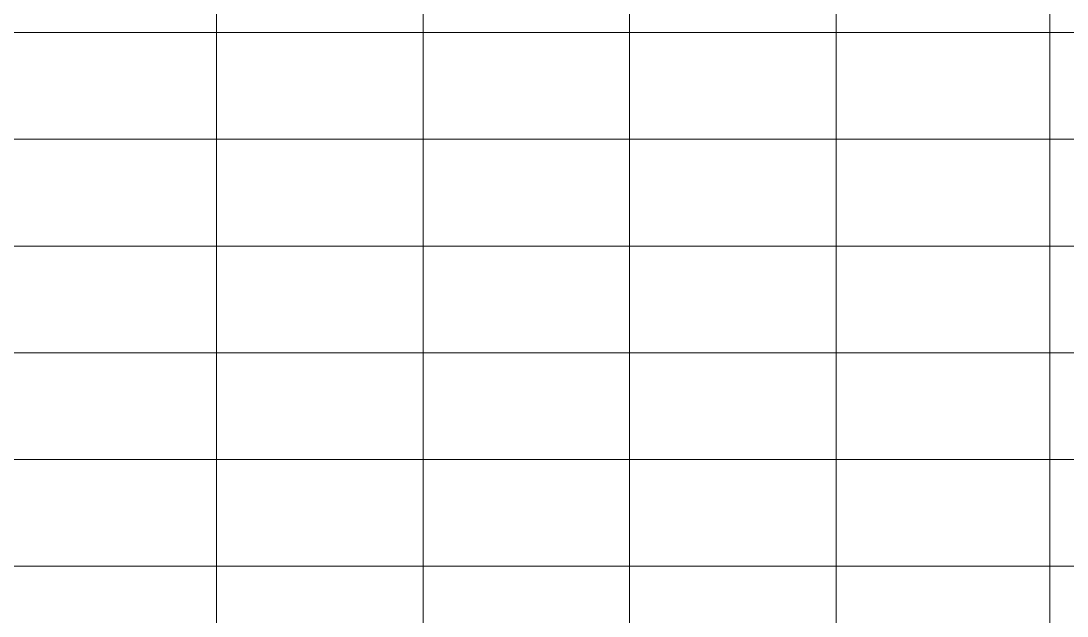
# Model space of a CAD drawing. Header units: inches. Extents: x 179598 to 179981, y 9195975 to 9196075.
# Drawn here: x 179722.869 to 179726.28, y 9196033.993 to 9196035.934 of the extents above; entities that cross this region are included whole.
import ezdxf

# ---------------------------------------------------------------- set-up
doc = ezdxf.new("R2010")
doc.units = ezdxf.units.IN
doc.header["$LTSCALE"] = 0.05
doc.header["$MEASUREMENT"] = 0
doc.linetypes.add('CONTINU', pattern=[0])
doc.layers.add('Cargas', color=150, linetype='Continuous', lineweight=30)

# ---------------------------------------------------------------- blocks, each defined once
blk = doc.blocks.new('QuadroCarga Model')
at = {"layer": 'Cargas', "linetype": 'CONTINU', "lineweight": 5}
for points in [[(4.7433, 11.2298), (4.7433, -1.7062)], [(5.0913, 11.2298), (5.0913, -1.7062)], [(5.4393, 11.2298), (5.4393, -1.7062)], [(5.7873, 11.2298), (5.7873, -1.7062)], [(6.1353, 11.2298), (6.1353, -1.7062)], [(6.4833, 11.2298), (6.4833, -1.7062)], [(7.5273, 3.2718), (1.6113, 3.2718)], [(8.3393, 2.5978), (1.6113, 2.5978)], [(7.5273, 1.9258), (1.6113, 1.9258)], [(8.3393, 1.2518), (1.6113, 1.2518)], [(8.3393, 0.5558), (1.6113, 0.5558)]]:
    blk.add_lwpolyline(points, dxfattribs=at)

msp = doc.modelspace()

# ---------------------------------------------------------------- block references
at = {"layer": 'Cargas', "linetype": 'CONTINU', "lineweight": 20, "rotation": 90}
msp.add_blockref('QuadroCarga Model', (179726.7787, 9196029.4123), dxfattribs=at)

doc.saveas('drawing.dxf')
